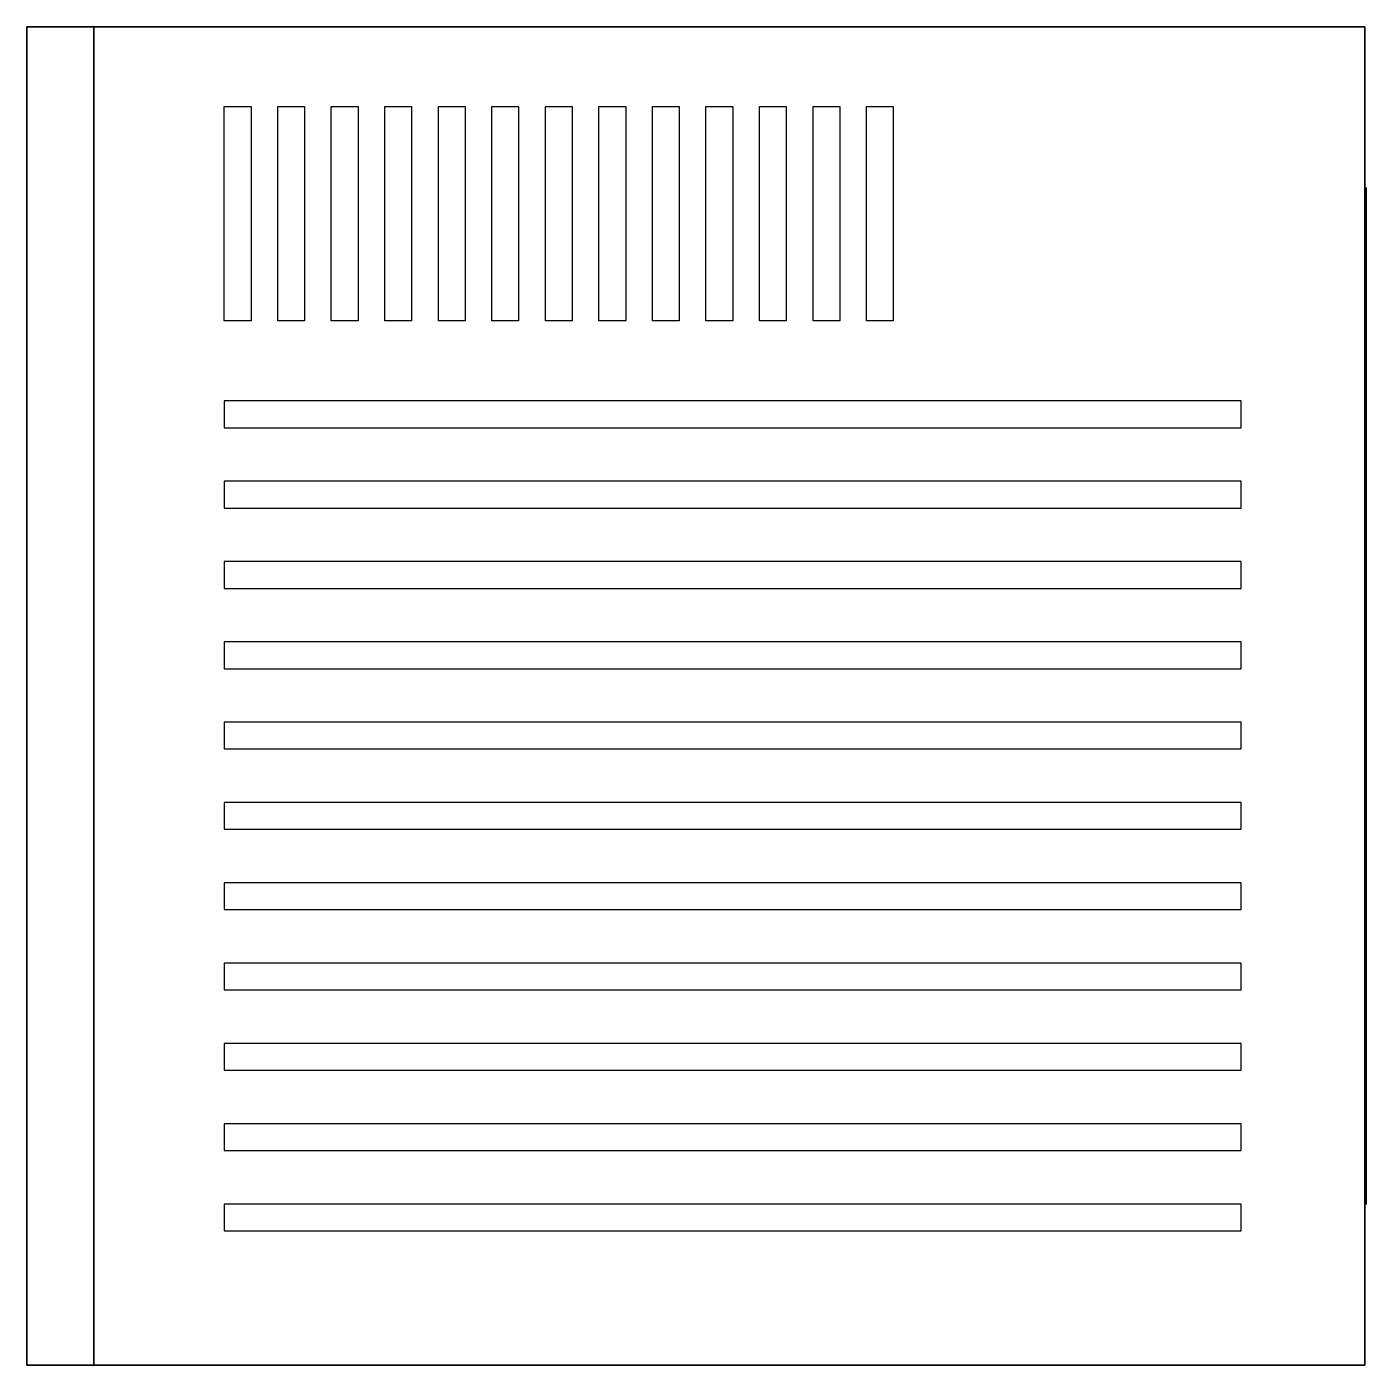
# Model space of a CAD drawing. Extents: x 0 to 1201, y 0 to 1200.
import ezdxf

# ---------------------------------------------------------------- set-up
doc = ezdxf.new("R2010")
doc.units = 0
doc.header["$MEASUREMENT"] = 0
doc.layers.add('3D', color=4, linetype='CONTINUOUS')

msp = doc.modelspace()

# ---------------------------------------------------------------- linework, layer by layer
at = {"layer": '3D', "linetype": 'CONTINUOUS'}
for points in [[(0, 1200), (1200, 1200), (1200, 1200, 1140), (0, 1200, 1140)], [(0, 1200, 1200), (0, 1200, 1140), (1200, 1200, 1140), (1200, 1200, 1200)], [(0, 0), (0, 1200), (0, 1200, 1500), (0, 0, 1500)], [(0, 0, 1500), (0, 1200, 1500), (60, 1200, 1500), (60, 0, 1500)], [(60, 1200, 1200), (0, 1200, 1200), (0, 1200, 1500), (60, 1200, 1500)], [(60, 0, 1500), (60, 1200, 1500), (60, 1200, 1200), (60, 0, 1200)], [(60, 0, 1200), (60, 1200, 1200), (1200, 1200, 1200), (1200, 0, 1200)], [(1200, 0), (1200, 1200), (1200, 1200, 300), (1200, 0, 300)], [(1200, 0, 300), (1200, 1200, 300), (1200, 1200, 1140), (1200, 0, 1140)], [(1200, 0, 1200), (1200, 0, 1140), (1200, 1200, 1140), (1200, 1200, 1200)], [(177.1, 936.5, 1212), (177.1, 1128.5, 1212), (201.1, 1128.5, 1212), (201.1, 936.5, 1212)], [(225.1, 936.5, 1212), (225.1, 1128.5, 1212), (249.1, 1128.5, 1212), (249.1, 936.5, 1212)], [(273.1, 936.5, 1212), (273.1, 1128.5, 1212), (297.1, 1128.5, 1212), (297.1, 936.5, 1212)], [(321.1, 936.5, 1212), (321.1, 1128.5, 1212), (345.1, 1128.5, 1212), (345.1, 936.5, 1212)], [(369.1, 936.5, 1212), (369.1, 1128.5, 1212), (393.1, 1128.5, 1212), (393.1, 936.5, 1212)], [(417.1, 936.5, 1212), (417.1, 1128.5, 1212), (441.1, 1128.5, 1212), (441.1, 936.5, 1212)], [(465.1, 936.5, 1212), (465.1, 1128.5, 1212), (489.1, 1128.5, 1212), (489.1, 936.5, 1212)], [(513.1, 936.5, 1212), (513.1, 1128.5, 1212), (537.1, 1128.5, 1212), (537.1, 936.5, 1212)], [(561.1, 936.5, 1212), (561.1, 1128.5, 1212), (585.1, 1128.5, 1212), (585.1, 936.5, 1212)], [(609.1, 936.5, 1212), (609.1, 1128.5, 1212), (633.1, 1128.5, 1212), (633.1, 936.5, 1212)], [(657.1, 936.5, 1212), (657.1, 1128.5, 1212), (681.1, 1128.5, 1212), (681.1, 936.5, 1212)], [(705.1, 936.5, 1212), (705.1, 1128.5, 1212), (729.1, 1128.5, 1212), (729.1, 936.5, 1212)], [(753.1, 936.5, 1212), (753.1, 1128.5, 1212), (777.1, 1128.5, 1212), (777.1, 936.5, 1212)], [(1201.2, 144, 480), (1201.2, 1056, 480), (1201.2, 1056, 1020), (1201.2, 144, 1020)], [(177.1, 840.5, 1212), (1089.1, 840.5, 1212), (1089.1, 864.5, 1212), (177.1, 864.5, 1212)], [(177.1, 768.5, 1212), (1089.1, 768.5, 1212), (1089.1, 792.5, 1212), (177.1, 792.5, 1212)], [(177.1, 696.5, 1212), (1089.1, 696.5, 1212), (1089.1, 720.5, 1212), (177.1, 720.5, 1212)], [(177.1, 624.5, 1212), (1089.1, 624.5, 1212), (1089.1, 648.5, 1212), (177.1, 648.5, 1212)], [(177.1, 552.5, 1212), (1089.1, 552.5, 1212), (1089.1, 576.5, 1212), (177.1, 576.5, 1212)], [(177.1, 480.5, 1212), (1089.1, 480.5, 1212), (1089.1, 504.5, 1212), (177.1, 504.5, 1212)], [(177.1, 408.5, 1212), (1089.1, 408.5, 1212), (1089.1, 432.5, 1212), (177.1, 432.5, 1212)], [(177.1, 336.5, 1212), (1089.1, 336.5, 1212), (1089.1, 360.5, 1212), (177.1, 360.5, 1212)], [(177.1, 264.5, 1212), (1089.1, 264.5, 1212), (1089.1, 288.5, 1212), (177.1, 288.5, 1212)], [(177.1, 192.5, 1212), (1089.1, 192.5, 1212), (1089.1, 216.5, 1212), (177.1, 216.5, 1212)], [(177.1, 120.5, 1212), (1089.1, 120.5, 1212), (1089.1, 144.5, 1212), (177.1, 144.5, 1212)], [(0, 0), (1200, 0), (1200, 0, 1140), (0, 0, 1140)], [(0, 0, 1200), (0, 0, 1140), (1200, 0, 1140), (1200, 0, 1200)], [(60, 0, 1200), (0, 0, 1200), (0, 0, 1500), (60, 0, 1500)]]:
    msp.add_3dface(points, dxfattribs=at)

doc.saveas('drawing.dxf')
